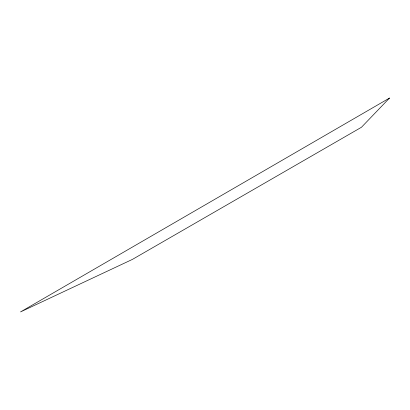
<?xml version="1.0" encoding="UTF-8"?>
<svg xmlns="http://www.w3.org/2000/svg" width="410" height="410" viewBox="0 0 410 410"><rect width="100%" height="100%" fill="white"/><g stroke="black" fill="none" stroke-linecap="round" stroke-linejoin="round"><path stroke-width="0.61" d="M389.5 98.067L361.456 127.269L132.435 259.386L20.5 311.933L389.5 98.067"/></g></svg>
